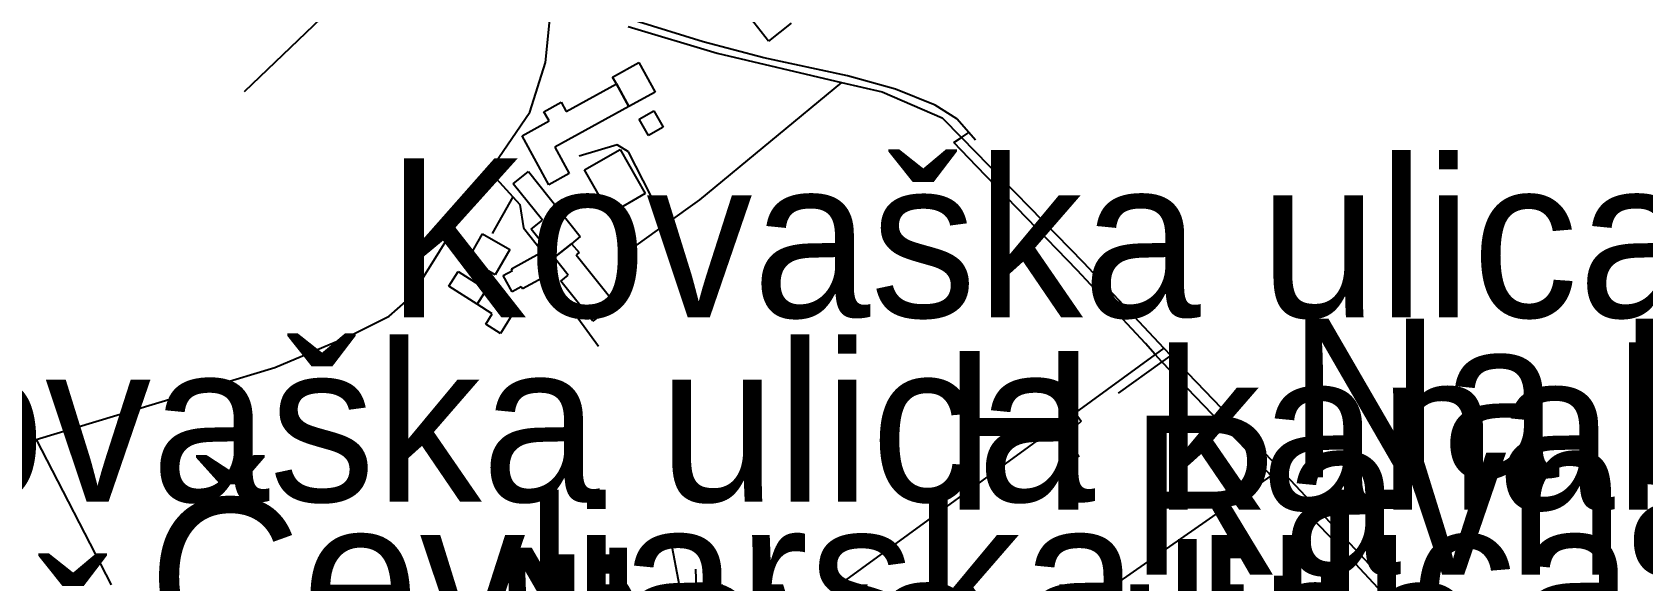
# Model space of a CAD drawing. Extents: x -8864 to 13231, y -7697 to 8949.
# Drawn here: x -1510 to -880, y -1328 to -1114 of the extents above; entities that cross this region are included whole.
import ezdxf

# ---------------------------------------------------------------- set-up
doc = ezdxf.new("R2010")
doc.units = 0
for name, color, linetype in [('OSM_BUILDING_YES', 9, 'CONTINUOUS'), ('OSM_HIGHWAY_FOOTWAY', 8, 'CONTINUOUS'), ('OSM_HIGHWAY_RESIDENTIAL', 8, 'CONTINUOUS'), ('OSM_HIGHWAY_SERVICE', 8, 'CONTINUOUS'), ('OSM_HIGHWAY_TERTIARY', 8, 'CONTINUOUS'), ('OSM_HIGHWAY_TRACK', 8, 'CONTINUOUS'), ('OSM_HIGHWAY_UNCLASSIFIED', 8, 'CONTINUOUS'), ('OSM_LABELS', 8, 'CONTINUOUS'), ('OSM_WATERWAY_DITCH', 4, 'CONTINUOUS')]:
    doc.layers.add(name, color=color, linetype=linetype)

msp = doc.modelspace()

# ---------------------------------------------------------------- linework, layer by layer
at = {"layer": 'OSM_BUILDING_YES'}
for p, q in [((-1221.983289, -1117.586849), (-1229.211467, -1108.435507)), ((-1213.124176, -1110.55933), (-1221.983289, -1117.586849)), ((-1282.963388, -1131.575171), (-1272.680079, -1125.915349)), ((-1272.680079, -1125.915349), (-1266.378393, -1137.457383)), ((-1281.49325, -1134.277208), (-1282.963388, -1131.575171)), ((-1301.095089, -1145.040877), (-1281.49325, -1134.277208)), ((-1276.661702, -1143.117204), (-1281.49325, -1134.277208)), ((-1281.49325, -1134.277208), (-1276.661702, -1143.117204)), ((-1266.378393, -1137.457383), (-1276.661702, -1143.117204)), ((-1309.793406, -1145.118713), (-1303.070587, -1141.427041)), ((-1307.817908, -1148.732548), (-1309.793406, -1145.118713)), ((-1276.661702, -1143.117204), (-1305.543788, -1158.99584)), ((-1303.070587, -1141.427041), (-1301.095089, -1145.040877)), ((-1272.54991, -1148.020901), (-1266.776556, -1144.75177)), ((-1266.776556, -1144.75177), (-1263.185437, -1151.156598)), ((-1318.323269, -1154.514684), (-1307.817908, -1148.732548)), ((-1268.951135, -1154.414609), (-1272.54991, -1148.020901)), ((-1263.185437, -1151.156598), (-1268.951135, -1154.414609)), ((-1307.871507, -1173.662451), (-1318.323269, -1154.514684)), ((-1305.543788, -1158.99584), (-1299.915916, -1169.29249)), ((-1293.943481, -1167.858076), (-1280.015455, -1159.86316)), ((-1280.015455, -1159.86316), (-1270.183907, -1177.098374)), ((-1321.791876, -1173.25103), (-1315.888353, -1168.480767)), ((-1315.888353, -1168.480767), (-1295.589729, -1193.83321)), ((-1299.915916, -1169.29249), (-1307.871507, -1173.662451)), ((-1287.220662, -1179.633618), (-1293.943481, -1167.858076)), ((-1310.367678, -1187.506219), (-1321.791876, -1173.25103)), ((-1270.183907, -1177.098374), (-1283.675486, -1184.837541)), ((-1286.784215, -1179.37787), (-1287.220662, -1179.633618)), ((-1283.675486, -1184.837541), (-1286.784215, -1179.37787)), ((-1314.732151, -1191.019979), (-1310.367678, -1187.506219)), ((-1339.471816, -1202.673207), (-1333.767375, -1192.765739)), ((-1333.767375, -1192.765739), (-1323.147159, -1198.925938)), ((-1306.799531, -1200.916327), (-1314.732151, -1191.019979)), ((-1295.589729, -1193.83321), (-1299.027708, -1196.679801)), ((-1323.147159, -1198.925938), (-1328.851601, -1208.833406)), ((-1322.481003, -1206.487193), (-1311.393712, -1200.41595)), ((-1311.393712, -1200.41595), (-1307.121124, -1208.288551)), ((-1305.84241, -1202.117232), (-1306.799531, -1200.916327)), ((-1305.84241, -1202.117232), (-1299.027708, -1196.679801)), ((-1299.027708, -1196.679801), (-1305.84241, -1202.117232)), ((-1300.321736, -1209.000198), (-1305.84241, -1202.117232)), ((-1299.027708, -1196.679801), (-1296.049147, -1200.160202)), ((-1296.049147, -1200.160202), (-1297.190035, -1201.072)), ((-1297.190035, -1201.072), (-1282.059865, -1219.952899)), ((-1346.937361, -1213.314562), (-1343.338586, -1207.565784)), ((-1343.338586, -1207.565784), (-1332.304894, -1214.548825)), ((-1328.851601, -1208.833406), (-1339.471816, -1202.673207)), ((-1325.79647, -1209.155871), (-1322.136439, -1207.121004)), ((-1322.136439, -1207.121004), (-1322.481003, -1206.487193)), ((-1307.121124, -1208.288551), (-1318.216071, -1214.348674)), ((-1335.903669, -1220.286483), (-1346.937361, -1213.314562)), ((-1335.903669, -1220.286483), (-1332.304894, -1214.548825)), ((-1332.304894, -1214.548825), (-1335.903669, -1220.286483)), ((-1332.304894, -1214.548825), (-1320.650987, -1221.909929)), ((-1322.197695, -1215.54958), (-1325.79647, -1209.155871)), ((-1318.667833, -1213.525832), (-1322.197695, -1215.54958)), ((-1318.216071, -1214.348674), (-1318.667833, -1213.525832)), ((-1303.223727, -1211.346411), (-1300.321736, -1209.000198)), ((-1290.71224, -1226.94706), (-1303.223727, -1211.346411)), ((-1329.992489, -1224.033753), (-1335.903669, -1220.286483)), ((-1282.059865, -1219.952899), (-1290.71224, -1226.94706)), ((-1332.549917, -1228.103487), (-1329.992489, -1224.033753)), ((-1320.650987, -1221.909929), (-1326.814847, -1231.728441)), ((-1326.814847, -1231.728441), (-1332.549917, -1228.103487))]:
    msp.add_line(p, q, dxfattribs=at)
at = {"layer": 'OSM_HIGHWAY_FOOTWAY'}
for p, q in [((-1247.549907, -1117.887076), (-1274.487123, -1109.536337)), ((-1223.828618, -1124.025035), (-1247.549907, -1117.887076)), ((-1191.148676, -1131.15263), (-1223.828618, -1124.025035)), ((-1172.404417, -1136.300955), (-1191.148676, -1131.15263)), ((-1156.807172, -1142.605708), (-1172.404417, -1136.300955)), ((-1148.346221, -1147.920825), (-1156.807172, -1142.605708)), ((-1143.706098, -1153.224823), (-1148.346221, -1147.920825)), ((-1149.51008, -1157.205602), (-1146.623403, -1155.226332)), ((-1140.71988, -1166.334705), (-1149.51008, -1157.205602)), ((-1146.623403, -1155.226332), (-1143.706098, -1153.224823)), ((-1141.04913, -1156.215967), (-1143.706098, -1153.224823)), ((-1101.401346, -1206.98757), (-1140.71988, -1166.334705)), ((-1074.693839, -1235.686981), (-1101.401346, -1206.98757)), ((-1070.850041, -1240.012463), (-1074.693839, -1235.686981)), ((-1068.300271, -1242.881293), (-1070.850041, -1240.012463)), ((-1028.575917, -1283.978937), (-1068.300271, -1242.881293)), ((-1025.51313, -1287.392622), (-1028.575917, -1283.978937)), ((-1022.764278, -1290.450482), (-1025.51313, -1287.392622)), ((-1001.36305, -1312.18909), (-1022.764278, -1290.450482)), ((-965.69689, -1350.517982), (-1001.36305, -1312.18909))]:
    msp.add_line(p, q, dxfattribs=at)
at = {"layer": 'OSM_HIGHWAY_RESIDENTIAL'}
for p, q in [((-1384.379938, -1096.53765), (-1426.975655, -1137.357307)), ((-1070.850041, -1240.012463), (-1102.113444, -1262.774065)), ((-1067.404405, -1237.499458), (-1070.850041, -1240.012463)), ((-1102.113444, -1262.774065), (-1194.716823, -1330.191549)), ((-1536.102772, -1280.087115), (-1508.300319, -1273.18191)), ((-1508.300319, -1273.18191), (-1479.035385, -1329.880203)), ((-1140.007782, -1366.99707), (-1025.51313, -1287.392622)), ((-1025.51313, -1287.392622), (-1021.868412, -1284.857377))]:
    msp.add_line(p, q, dxfattribs=at)
at = {"layer": 'OSM_HIGHWAY_SERVICE'}
for p, q in [((-1193.522336, -1133.676755), (-1249.043016, -1179.611379)), ((-1281.232913, -1158.039564), (-1295.995548, -1162.520719)), ((-1276.753586, -1160.852795), (-1281.232913, -1158.039564)), ((-1262.327857, -1189.118546), (-1276.753586, -1160.852795)), ((-1331.033837, -1168.380692), (-1321.975643, -1178.432713)), ((-1321.975643, -1178.432713), (-1330.053745, -1192.665664)), ((-1321.975643, -1178.432713), (-1319.265076, -1181.434976)), ((-1319.265076, -1181.434976), (-1317.726025, -1190.464004)), ((-1249.043016, -1179.611379), (-1262.327857, -1189.118546)), ((-1262.327857, -1189.118546), (-1277.082836, -1199.682064)), ((-1317.726025, -1190.464004), (-1305.398306, -1206.098011)), ((-1305.398306, -1206.098011), (-1305.620358, -1213.13665)), ((-1064.709152, -1240.30157), (-1068.300271, -1242.881293)), ((-1068.300271, -1242.881293), (-1085.306398, -1255.101615)), ((-1102.113444, -1262.774065), (-1099.739784, -1266.054315)), ((-1103.552954, -1269.545836), (-1104.219111, -1271.536225)), ((-1104.219111, -1271.536225), (-1103.889861, -1274.849834)), ((-1099.739784, -1266.054315), (-1103.552954, -1269.545836)), ((-1103.889861, -1274.849834), (-1100.73519, -1279.998159)), ((-1249.755114, -1344.62465), (-1250.375329, -1323.797841))]:
    msp.add_line(p, q, dxfattribs=at)
at = {"layer": 'OSM_HIGHWAY_TERTIARY'}
for p, q in [((-1276.922039, -1111.893669), (-1242.136431, -1122.257036)), ((-1242.136431, -1122.257036), (-1193.522336, -1133.676755)), ((-1193.522336, -1133.676755), (-1177.634126, -1137.412905)), ((-1177.634126, -1137.412905), (-1154.150203, -1147.531643)), ((-1154.150203, -1147.531643), (-1146.623403, -1155.226332)), ((-1146.623403, -1155.226332), (-1099.020029, -1203.874112)), ((-1099.020029, -1203.874112), (-1067.404405, -1237.499458)), ((-1067.404405, -1237.499458), (-1064.709152, -1240.30157)), ((-1064.709152, -1240.30157), (-1021.868412, -1284.857377)), ((-1021.868412, -1284.857377), (-936.79949, -1375.459004))]:
    msp.add_line(p, q, dxfattribs=at)
at = {"layer": 'OSM_HIGHWAY_TRACK'}
msp.add_line((-1305.620358, -1213.13665), (-1288.453434, -1236.698855), dxfattribs=at)
at = {"layer": 'OSM_HIGHWAY_UNCLASSIFIED'}
for p, q in [((-1309.180848, -1125.870871), (-1306.508566, -1099.172969)), ((-1315.268138, -1145.285505), (-1309.180848, -1125.870871)), ((-1331.033837, -1168.380692), (-1315.268138, -1145.285505)), ((-1356.738281, -1209.489456), (-1331.033837, -1168.380692)), ((-1363.843948, -1219.319088), (-1356.738281, -1209.489456)), ((-1370.291115, -1224.95667), (-1363.843948, -1219.319088)), ((-1385.957273, -1232.829271), (-1370.291115, -1224.95667)), ((-1414.977185, -1245.082952), (-1385.957273, -1232.829271)), ((-1508.300319, -1273.18191), (-1414.977185, -1245.082952))]:
    msp.add_line(p, q, dxfattribs=at)
at = {"layer": 'OSM_WATERWAY_DITCH'}
msp.add_line((-1260.222191, -1312.822901), (-1256.975636, -1330.024757), dxfattribs=at)

# ---------------------------------------------------------------- texts
at = {"layer": 'OSM_LABELS'}
for s, p in [('Kovaška ulica', (-1371.263943, -1225.445539)), ('Na Devcah', (-1018.925246, -1287.991961)), ('Kovaška ulica', (-1606.289412, -1297.405847)), ('H kanalu', (-1154.059311, -1300.591903)), ('Ravna ulica', (-1080.937818, -1325.927625)), ('Čevljarska ulica', (-1464.478712, -1358.084396)), ('Nova ulica', (-1330.421279, -1377.399355)), ('Rožna ulica', (-1619.860561, -1383.323966)), ('Nova ulica', (-1292.92376, -1391.739669))]:
    msp.add_text(s, height=62.042552, dxfattribs=at).set_placement(p)

doc.saveas('drawing.dxf')
